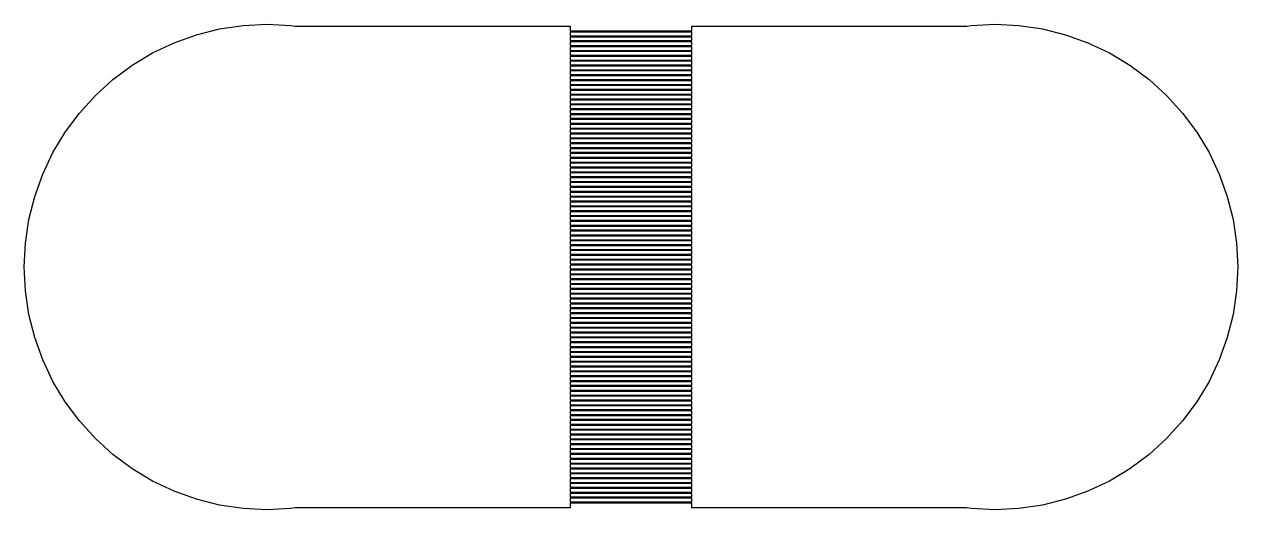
# Model space of a CAD drawing. Extents: x -18 to 83, y -18 to 83.
# Drawn here: x 1 to 11, y 7 to 11 of the extents above; entities that cross this region are included whole.
import ezdxf

# ---------------------------------------------------------------- set-up
doc = ezdxf.new("R2010")
doc.units = 0

msp = doc.modelspace()

# ---------------------------------------------------------------- linework, layer by layer
for p, q in [((2.80397, 10.9904), (3, 11)), ((3, 11), (3.19604, 10.9904)), ((8.80396, 10.9904), (9, 11)), ((9, 11), (9.19603, 10.9904)), ((2.23463, 10.8477), (2.41943, 10.9139)), ((2.41943, 10.9139), (2.60983, 10.9616)), ((2.60983, 10.9616), (2.80397, 10.9904)), ((3.19604, 10.9904), (3.23225, 10.985)), ((3.23225, 10.985), (5.5, 10.985)), ((5.5, 10.985), (5.5, 10.945)), ((5.5, 10.945), (6.5, 10.945)), ((6.5, 10.935), (5.5, 10.935)), ((5.5, 10.935), (5.5, 10.905)), ((5.5, 10.905), (6.5, 10.905)), ((6.5, 10.945), (6.5, 10.985)), ((6.5, 10.985), (8.76775, 10.985)), ((6.5, 10.905), (6.5, 10.935)), ((8.76775, 10.985), (8.80396, 10.9904)), ((9.19603, 10.9904), (9.39017, 10.9616)), ((9.39017, 10.9616), (9.58057, 10.9139)), ((9.58057, 10.9139), (9.76537, 10.8477)), ((2.05722, 10.7638), (2.23463, 10.8477)), ((6.5, 10.895), (5.5, 10.895)), ((5.5, 10.895), (5.5, 10.865)), ((5.5, 10.865), (6.5, 10.865)), ((6.5, 10.855), (5.5, 10.855)), ((5.5, 10.855), (5.5, 10.825)), ((5.5, 10.825), (6.5, 10.825)), ((6.5, 10.815), (5.5, 10.815)), ((5.5, 10.815), (5.5, 10.785)), ((6.5, 10.865), (6.5, 10.895)), ((6.5, 10.825), (6.5, 10.855)), ((6.5, 10.785), (6.5, 10.815)), ((9.76537, 10.8477), (9.94278, 10.7638)), ((1.88887, 10.6629), (2.05722, 10.7638)), ((5.5, 10.785), (6.5, 10.785)), ((6.5, 10.775), (5.5, 10.775)), ((5.5, 10.775), (5.5, 10.745)), ((5.5, 10.745), (6.5, 10.745)), ((6.5, 10.735), (5.5, 10.735)), ((5.5, 10.735), (5.5, 10.705)), ((5.5, 10.705), (6.5, 10.705)), ((6.5, 10.745), (6.5, 10.775)), ((6.5, 10.705), (6.5, 10.735)), ((9.94278, 10.7638), (10.1111, 10.6629)), ((1.73122, 10.546), (1.88887, 10.6629)), ((6.5, 10.695), (5.5, 10.695)), ((5.5, 10.695), (5.5, 10.665)), ((5.5, 10.665), (6.5, 10.665)), ((6.5, 10.655), (5.5, 10.655)), ((5.5, 10.655), (5.5, 10.625)), ((5.5, 10.625), (6.5, 10.625)), ((6.5, 10.615), (5.5, 10.615)), ((5.5, 10.615), (5.5, 10.585)), ((6.5, 10.665), (6.5, 10.695)), ((6.5, 10.625), (6.5, 10.655)), ((6.5, 10.585), (6.5, 10.615)), ((10.1111, 10.6629), (10.2688, 10.546)), ((1.5858, 10.4142), (1.73122, 10.546)), ((5.5, 10.585), (6.5, 10.585)), ((6.5, 10.575), (5.5, 10.575)), ((5.5, 10.575), (5.5, 10.545)), ((5.5, 10.545), (6.5, 10.545)), ((6.5, 10.535), (5.5, 10.535)), ((5.5, 10.535), (5.5, 10.505)), ((5.5, 10.505), (6.5, 10.505)), ((6.5, 10.545), (6.5, 10.575)), ((6.5, 10.505), (6.5, 10.535)), ((10.2688, 10.546), (10.4142, 10.4142)), ((1.45398, 10.2688), (1.5858, 10.4142)), ((6.5, 10.495), (5.5, 10.495)), ((5.5, 10.495), (5.5, 10.465)), ((5.5, 10.465), (6.5, 10.465)), ((6.5, 10.455), (5.5, 10.455)), ((5.5, 10.455), (5.5, 10.425)), ((5.5, 10.425), (6.5, 10.425)), ((6.5, 10.415), (5.5, 10.415)), ((5.5, 10.415), (5.5, 10.385)), ((6.5, 10.465), (6.5, 10.495)), ((6.5, 10.425), (6.5, 10.455)), ((6.5, 10.385), (6.5, 10.415)), ((10.4142, 10.4142), (10.546, 10.2688)), ((5.5, 10.385), (6.5, 10.385)), ((6.5, 10.375), (5.5, 10.375)), ((5.5, 10.375), (5.5, 10.345)), ((5.5, 10.345), (6.5, 10.345)), ((6.5, 10.335), (5.5, 10.335)), ((5.5, 10.335), (5.5, 10.305)), ((5.5, 10.305), (6.5, 10.305)), ((6.5, 10.345), (6.5, 10.375)), ((6.5, 10.305), (6.5, 10.335)), ((1.33707, 10.1111), (1.45398, 10.2688)), ((6.5, 10.295), (5.5, 10.295)), ((5.5, 10.295), (5.5, 10.265)), ((5.5, 10.265), (6.5, 10.265)), ((6.5, 10.255), (5.5, 10.255)), ((5.5, 10.255), (5.5, 10.225)), ((5.5, 10.225), (6.5, 10.225)), ((6.5, 10.215), (5.5, 10.215)), ((5.5, 10.215), (5.5, 10.185)), ((6.5, 10.265), (6.5, 10.295)), ((6.5, 10.225), (6.5, 10.255)), ((6.5, 10.185), (6.5, 10.215)), ((10.546, 10.2688), (10.6629, 10.1111)), ((1.23616, 9.94278), (1.33707, 10.1111)), ((5.5, 10.185), (6.5, 10.185)), ((6.5, 10.175), (5.5, 10.175)), ((5.5, 10.175), (5.5, 10.145)), ((5.5, 10.145), (6.5, 10.145)), ((6.5, 10.135), (5.5, 10.135)), ((5.5, 10.135), (5.5, 10.105)), ((5.5, 10.105), (6.5, 10.105)), ((6.5, 10.145), (6.5, 10.175)), ((6.5, 10.105), (6.5, 10.135)), ((10.6629, 10.1111), (10.7638, 9.94278)), ((6.5, 10.095), (5.5, 10.095)), ((5.5, 10.095), (5.5, 10.065)), ((5.5, 10.065), (6.5, 10.065)), ((6.5, 10.055), (5.5, 10.055)), ((5.5, 10.055), (5.5, 10.025)), ((5.5, 10.025), (6.5, 10.025)), ((6.5, 10.015), (5.5, 10.015)), ((5.5, 10.015), (5.5, 9.98499)), ((6.5, 10.065), (6.5, 10.095)), ((6.5, 10.025), (6.5, 10.055)), ((6.5, 9.98499), (6.5, 10.015)), ((1.15225, 9.76537), (1.23616, 9.94278)), ((5.5, 9.98499), (6.5, 9.98499)), ((6.5, 9.97499), (5.5, 9.97499)), ((5.5, 9.97499), (5.5, 9.94499)), ((5.5, 9.94499), (6.5, 9.94499)), ((6.5, 9.935), (5.5, 9.935)), ((5.5, 9.935), (5.5, 9.905)), ((5.5, 9.905), (6.5, 9.905)), ((6.5, 9.94499), (6.5, 9.97499)), ((6.5, 9.905), (6.5, 9.935)), ((10.7638, 9.94278), (10.8477, 9.76537)), ((6.5, 9.89499), (5.5, 9.89499)), ((5.5, 9.89499), (5.5, 9.86499)), ((5.5, 9.86499), (6.5, 9.86499)), ((6.5, 9.855), (5.5, 9.855)), ((5.5, 9.855), (5.5, 9.825)), ((5.5, 9.825), (6.5, 9.825)), ((6.5, 9.81499), (5.5, 9.81499)), ((5.5, 9.81499), (5.5, 9.78499)), ((6.5, 9.86499), (6.5, 9.89499)), ((6.5, 9.825), (6.5, 9.855)), ((6.5, 9.78499), (6.5, 9.81499)), ((1.08612, 9.58057), (1.15225, 9.76537)), ((5.5, 9.78499), (6.5, 9.78499)), ((6.5, 9.77499), (5.5, 9.77499)), ((5.5, 9.77499), (5.5, 9.745)), ((5.5, 9.745), (6.5, 9.745)), ((6.5, 9.73499), (5.5, 9.73499)), ((5.5, 9.73499), (5.5, 9.70499)), ((5.5, 9.70499), (6.5, 9.70499)), ((6.5, 9.745), (6.5, 9.77499)), ((6.5, 9.70499), (6.5, 9.73499)), ((10.8477, 9.76537), (10.9139, 9.58057)), ((6.5, 9.69499), (5.5, 9.69499)), ((5.5, 9.69499), (5.5, 9.66499)), ((5.5, 9.66499), (6.5, 9.66499)), ((6.5, 9.655), (5.5, 9.655)), ((5.5, 9.655), (5.5, 9.625)), ((5.5, 9.625), (6.5, 9.625)), ((6.5, 9.61499), (5.5, 9.61499)), ((5.5, 9.61499), (5.5, 9.58499)), ((6.5, 9.66499), (6.5, 9.69499)), ((6.5, 9.625), (6.5, 9.655)), ((6.5, 9.58499), (6.5, 9.61499)), ((1.03844, 9.39017), (1.08612, 9.58057)), ((5.5, 9.58499), (6.5, 9.58499)), ((6.5, 9.575), (5.5, 9.575)), ((5.5, 9.575), (5.5, 9.545)), ((5.5, 9.545), (6.5, 9.545)), ((6.5, 9.53499), (5.5, 9.53499)), ((5.5, 9.53499), (5.5, 9.50499)), ((5.5, 9.50499), (6.5, 9.50499)), ((6.5, 9.545), (6.5, 9.575)), ((6.5, 9.50499), (6.5, 9.53499)), ((10.9139, 9.58057), (10.9616, 9.39017)), ((6.5, 9.495), (5.5, 9.495)), ((5.5, 9.495), (5.5, 9.465)), ((5.5, 9.465), (6.5, 9.465)), ((6.5, 9.45499), (5.5, 9.45499)), ((5.5, 9.45499), (5.5, 9.42499)), ((5.5, 9.42499), (6.5, 9.42499)), ((6.5, 9.41499), (5.5, 9.41499)), ((5.5, 9.41499), (5.5, 9.38499)), ((6.5, 9.465), (6.5, 9.495)), ((6.5, 9.42499), (6.5, 9.45499)), ((6.5, 9.38499), (6.5, 9.41499)), ((1.00964, 9.19603), (1.03844, 9.39017)), ((5.5, 9.38499), (6.5, 9.38499)), ((6.5, 9.375), (5.5, 9.375)), ((5.5, 9.375), (5.5, 9.34499)), ((5.5, 9.34499), (6.5, 9.34499)), ((6.5, 9.33499), (5.5, 9.33499)), ((5.5, 9.33499), (5.5, 9.30499)), ((5.5, 9.30499), (6.5, 9.30499)), ((6.5, 9.34499), (6.5, 9.375)), ((6.5, 9.30499), (6.5, 9.33499)), ((10.9616, 9.39017), (10.9904, 9.19603)), ((6.5, 9.295), (5.5, 9.295)), ((5.5, 9.295), (5.5, 9.265)), ((5.5, 9.265), (6.5, 9.265)), ((6.5, 9.25499), (5.5, 9.25499)), ((5.5, 9.25499), (5.5, 9.22499)), ((5.5, 9.22499), (6.5, 9.22499)), ((6.5, 9.215), (5.5, 9.215)), ((5.5, 9.215), (5.5, 9.185)), ((6.5, 9.265), (6.5, 9.295)), ((6.5, 9.22499), (6.5, 9.25499)), ((6.5, 9.185), (6.5, 9.215)), ((1, 9), (1.00964, 9.19603)), ((5.5, 9.185), (6.5, 9.185)), ((6.5, 9.17499), (5.5, 9.17499)), ((5.5, 9.17499), (5.5, 9.14499)), ((5.5, 9.14499), (6.5, 9.14499)), ((6.5, 9.13499), (5.5, 9.13499)), ((5.5, 9.13499), (5.5, 9.105)), ((5.5, 9.105), (6.5, 9.105)), ((6.5, 9.14499), (6.5, 9.17499)), ((6.5, 9.105), (6.5, 9.13499)), ((10.9904, 9.19603), (11, 9)), ((1.00964, 8.80397), (1, 9)), ((6.5, 9.09499), (5.5, 9.09499)), ((5.5, 9.09499), (5.5, 9.06499)), ((5.5, 9.06499), (6.5, 9.06499)), ((6.5, 9.05499), (5.5, 9.05499)), ((5.5, 9.05499), (5.5, 9.02499)), ((5.5, 9.02499), (6.5, 9.02499)), ((6.5, 9.015), (5.5, 9.015)), ((5.5, 9.015), (5.5, 8.985)), ((6.5, 9.06499), (6.5, 9.09499)), ((6.5, 9.02499), (6.5, 9.05499)), ((6.5, 8.985), (6.5, 9.015)), ((11, 9), (10.9904, 8.80397)), ((5.5, 8.985), (6.5, 8.985)), ((6.5, 8.97501), (5.5, 8.97501)), ((5.5, 8.97501), (5.5, 8.94501)), ((5.5, 8.94501), (6.5, 8.94501)), ((6.5, 8.93501), (5.5, 8.93501)), ((5.5, 8.93501), (5.5, 8.90501)), ((5.5, 8.90501), (6.5, 8.90501)), ((6.5, 8.94501), (6.5, 8.97501)), ((6.5, 8.90501), (6.5, 8.93501)), ((1.03844, 8.60983), (1.00964, 8.80397)), ((6.5, 8.895), (5.5, 8.895)), ((5.5, 8.895), (5.5, 8.86501)), ((5.5, 8.86501), (6.5, 8.86501)), ((6.5, 8.85501), (5.5, 8.85501)), ((5.5, 8.85501), (5.5, 8.82501)), ((5.5, 8.82501), (6.5, 8.82501)), ((6.5, 8.815), (5.5, 8.815)), ((5.5, 8.815), (5.5, 8.785)), ((6.5, 8.86501), (6.5, 8.895)), ((6.5, 8.82501), (6.5, 8.85501)), ((6.5, 8.785), (6.5, 8.815)), ((10.9904, 8.80397), (10.9616, 8.60983)), ((5.5, 8.785), (6.5, 8.785)), ((6.5, 8.77501), (5.5, 8.77501)), ((5.5, 8.77501), (5.5, 8.74501)), ((5.5, 8.74501), (6.5, 8.74501)), ((6.5, 8.735), (5.5, 8.735)), ((5.5, 8.735), (5.5, 8.705)), ((5.5, 8.705), (6.5, 8.705)), ((6.5, 8.74501), (6.5, 8.77501)), ((6.5, 8.705), (6.5, 8.735)), ((1.08612, 8.41943), (1.03844, 8.60983)), ((6.5, 8.69501), (5.5, 8.69501)), ((5.5, 8.69501), (5.5, 8.66501)), ((5.5, 8.66501), (6.5, 8.66501)), ((6.5, 8.65501), (5.5, 8.65501)), ((5.5, 8.65501), (5.5, 8.625)), ((5.5, 8.625), (6.5, 8.625)), ((6.5, 8.61501), (5.5, 8.61501)), ((5.5, 8.61501), (5.5, 8.58501)), ((6.5, 8.66501), (6.5, 8.69501)), ((6.5, 8.625), (6.5, 8.65501)), ((6.5, 8.58501), (6.5, 8.61501)), ((10.9616, 8.60983), (10.9139, 8.41943)), ((5.5, 8.58501), (6.5, 8.58501)), ((6.5, 8.57501), (5.5, 8.57501)), ((5.5, 8.57501), (5.5, 8.54501)), ((5.5, 8.54501), (6.5, 8.54501)), ((6.5, 8.535), (5.5, 8.535)), ((5.5, 8.535), (5.5, 8.505)), ((5.5, 8.505), (6.5, 8.505)), ((6.5, 8.54501), (6.5, 8.57501)), ((6.5, 8.505), (6.5, 8.535)), ((1.15225, 8.23463), (1.08612, 8.41943)), ((6.5, 8.49501), (5.5, 8.49501)), ((5.5, 8.49501), (5.5, 8.46501)), ((5.5, 8.46501), (6.5, 8.46501)), ((6.5, 8.455), (5.5, 8.455)), ((5.5, 8.455), (5.5, 8.425)), ((5.5, 8.425), (6.5, 8.425)), ((6.5, 8.41501), (5.5, 8.41501)), ((5.5, 8.41501), (5.5, 8.38501)), ((6.5, 8.46501), (6.5, 8.49501)), ((6.5, 8.425), (6.5, 8.455)), ((6.5, 8.38501), (6.5, 8.41501)), ((10.9139, 8.41943), (10.8477, 8.23463)), ((5.5, 8.38501), (6.5, 8.38501)), ((6.5, 8.375), (5.5, 8.375)), ((5.5, 8.375), (5.5, 8.345)), ((5.5, 8.345), (6.5, 8.345)), ((6.5, 8.33501), (5.5, 8.33501)), ((5.5, 8.33501), (5.5, 8.30501)), ((5.5, 8.30501), (6.5, 8.30501)), ((6.5, 8.345), (6.5, 8.375)), ((6.5, 8.30501), (6.5, 8.33501)), ((1.23616, 8.05722), (1.15225, 8.23463)), ((6.5, 8.29501), (5.5, 8.29501)), ((5.5, 8.29501), (5.5, 8.26501)), ((5.5, 8.26501), (6.5, 8.26501)), ((6.5, 8.255), (5.5, 8.255)), ((5.5, 8.255), (5.5, 8.22501)), ((5.5, 8.22501), (6.5, 8.22501)), ((6.5, 8.21501), (5.5, 8.21501)), ((5.5, 8.21501), (5.5, 8.18501)), ((6.5, 8.26501), (6.5, 8.29501)), ((6.5, 8.22501), (6.5, 8.255)), ((6.5, 8.18501), (6.5, 8.21501)), ((10.8477, 8.23463), (10.7638, 8.05722)), ((5.5, 8.18501), (6.5, 8.18501)), ((6.5, 8.175), (5.5, 8.175)), ((5.5, 8.175), (5.5, 8.145)), ((5.5, 8.145), (6.5, 8.145)), ((6.5, 8.13501), (5.5, 8.13501)), ((5.5, 8.13501), (5.5, 8.10501)), ((5.5, 8.10501), (6.5, 8.10501)), ((6.5, 8.145), (6.5, 8.175)), ((6.5, 8.10501), (6.5, 8.13501)), ((1.33707, 7.88887), (1.23616, 8.05722)), ((6.5, 8.095), (5.5, 8.095)), ((5.5, 8.095), (5.5, 8.065)), ((5.5, 8.065), (6.5, 8.065)), ((6.5, 8.05501), (5.5, 8.05501)), ((5.5, 8.05501), (5.5, 8.02501)), ((5.5, 8.02501), (6.5, 8.02501)), ((6.5, 8.01501), (5.5, 8.01501)), ((5.5, 8.01501), (5.5, 7.985)), ((6.5, 8.065), (6.5, 8.095)), ((6.5, 8.02501), (6.5, 8.05501)), ((6.5, 7.985), (6.5, 8.01501)), ((10.7638, 8.05722), (10.6629, 7.88887)), ((5.5, 7.985), (6.5, 7.985)), ((6.5, 7.97501), (5.5, 7.97501)), ((5.5, 7.97501), (5.5, 7.94501)), ((5.5, 7.94501), (6.5, 7.94501)), ((6.5, 7.93501), (5.5, 7.93501)), ((5.5, 7.93501), (5.5, 7.90501)), ((5.5, 7.90501), (6.5, 7.90501)), ((6.5, 7.94501), (6.5, 7.97501)), ((6.5, 7.90501), (6.5, 7.93501)), ((1.45398, 7.73122), (1.33707, 7.88887)), ((6.5, 7.895), (5.5, 7.895)), ((5.5, 7.895), (5.5, 7.86501)), ((5.5, 7.86501), (6.5, 7.86501)), ((6.5, 7.85501), (5.5, 7.85501)), ((5.5, 7.85501), (5.5, 7.82501)), ((5.5, 7.82501), (6.5, 7.82501)), ((6.5, 7.815), (5.5, 7.815)), ((5.5, 7.815), (5.5, 7.785)), ((6.5, 7.86501), (6.5, 7.895)), ((6.5, 7.82501), (6.5, 7.85501)), ((6.5, 7.785), (6.5, 7.815)), ((10.6629, 7.88887), (10.546, 7.73122)), ((1.5858, 7.5858), (1.45398, 7.73122)), ((5.5, 7.785), (6.5, 7.785)), ((6.5, 7.77501), (5.5, 7.77501)), ((5.5, 7.77501), (5.5, 7.74501)), ((5.5, 7.74501), (6.5, 7.74501)), ((6.5, 7.735), (5.5, 7.735)), ((5.5, 7.735), (5.5, 7.705)), ((5.5, 7.705), (6.5, 7.705)), ((6.5, 7.74501), (6.5, 7.77501)), ((6.5, 7.705), (6.5, 7.735)), ((10.546, 7.73122), (10.4142, 7.5858)), ((6.5, 7.69501), (5.5, 7.69501)), ((5.5, 7.69501), (5.5, 7.66501)), ((5.5, 7.66501), (6.5, 7.66501)), ((6.5, 7.65501), (5.5, 7.65501)), ((5.5, 7.65501), (5.5, 7.625)), ((5.5, 7.625), (6.5, 7.625)), ((6.5, 7.61501), (5.5, 7.61501)), ((5.5, 7.61501), (5.5, 7.58501)), ((6.5, 7.66501), (6.5, 7.69501)), ((6.5, 7.625), (6.5, 7.65501)), ((6.5, 7.58501), (6.5, 7.61501)), ((1.73122, 7.45398), (1.5858, 7.5858)), ((5.5, 7.58501), (6.5, 7.58501)), ((6.5, 7.57501), (5.5, 7.57501)), ((5.5, 7.57501), (5.5, 7.54501)), ((5.5, 7.54501), (6.5, 7.54501)), ((6.5, 7.535), (5.5, 7.535)), ((5.5, 7.535), (5.5, 7.505)), ((5.5, 7.505), (6.5, 7.505)), ((6.5, 7.54501), (6.5, 7.57501)), ((6.5, 7.505), (6.5, 7.535)), ((10.4142, 7.5858), (10.2688, 7.45398)), ((1.88887, 7.33707), (1.73122, 7.45398)), ((6.5, 7.49501), (5.5, 7.49501)), ((5.5, 7.49501), (5.5, 7.46501)), ((5.5, 7.46501), (6.5, 7.46501)), ((6.5, 7.455), (5.5, 7.455)), ((5.5, 7.455), (5.5, 7.425)), ((5.5, 7.425), (6.5, 7.425)), ((6.5, 7.41501), (5.5, 7.41501)), ((5.5, 7.41501), (5.5, 7.38501)), ((6.5, 7.46501), (6.5, 7.49501)), ((6.5, 7.425), (6.5, 7.455)), ((6.5, 7.38501), (6.5, 7.41501)), ((10.2688, 7.45398), (10.1111, 7.33707)), ((2.05722, 7.23616), (1.88887, 7.33707)), ((5.5, 7.38501), (6.5, 7.38501)), ((6.5, 7.375), (5.5, 7.375)), ((5.5, 7.375), (5.5, 7.345)), ((5.5, 7.345), (6.5, 7.345)), ((6.5, 7.33501), (5.5, 7.33501)), ((5.5, 7.33501), (5.5, 7.30501)), ((5.5, 7.30501), (6.5, 7.30501)), ((6.5, 7.345), (6.5, 7.375)), ((6.5, 7.30501), (6.5, 7.33501)), ((10.1111, 7.33707), (9.94278, 7.23616)), ((2.23463, 7.15225), (2.05722, 7.23616)), ((6.5, 7.29501), (5.5, 7.29501)), ((5.5, 7.29501), (5.5, 7.26501)), ((5.5, 7.26501), (6.5, 7.26501)), ((6.5, 7.255), (5.5, 7.255)), ((5.5, 7.255), (5.5, 7.22501)), ((5.5, 7.22501), (6.5, 7.22501)), ((6.5, 7.21501), (5.5, 7.21501)), ((5.5, 7.21501), (5.5, 7.18501)), ((6.5, 7.26501), (6.5, 7.29501)), ((6.5, 7.22501), (6.5, 7.255)), ((6.5, 7.18501), (6.5, 7.21501)), ((9.94278, 7.23616), (9.76537, 7.15225)), ((2.41943, 7.08612), (2.23463, 7.15225)), ((5.5, 7.18501), (6.5, 7.18501)), ((6.5, 7.175), (5.5, 7.175)), ((5.5, 7.175), (5.5, 7.145)), ((5.5, 7.145), (6.5, 7.145)), ((6.5, 7.13501), (5.5, 7.13501)), ((5.5, 7.13501), (5.5, 7.10501)), ((5.5, 7.10501), (6.5, 7.10501)), ((6.5, 7.145), (6.5, 7.175)), ((6.5, 7.10501), (6.5, 7.13501)), ((9.76537, 7.15225), (9.58057, 7.08612)), ((2.60983, 7.03844), (2.41943, 7.08612)), ((2.80397, 7.00964), (2.60983, 7.03844)), ((3, 7), (2.80397, 7.00964)), ((3.19604, 7.00964), (3, 7)), ((3.23225, 7.01501), (3.19604, 7.00964)), ((5.5, 7.01501), (3.23225, 7.01501)), ((6.5, 7.095), (5.5, 7.095)), ((5.5, 7.095), (5.5, 7.065)), ((5.5, 7.065), (6.5, 7.065)), ((6.5, 7.05501), (5.5, 7.05501)), ((5.5, 7.05501), (5.5, 7.01501)), ((6.5, 7.065), (6.5, 7.095)), ((6.5, 7.01501), (6.5, 7.05501)), ((8.76775, 7.01501), (6.5, 7.01501)), ((8.80396, 7.00964), (8.76775, 7.01501)), ((9, 7), (8.80396, 7.00964)), ((9.19603, 7.00964), (9, 7)), ((9.39017, 7.03844), (9.19603, 7.00964)), ((9.58057, 7.08612), (9.39017, 7.03844))]:
    msp.add_line(p, q)

doc.saveas('drawing.dxf')
